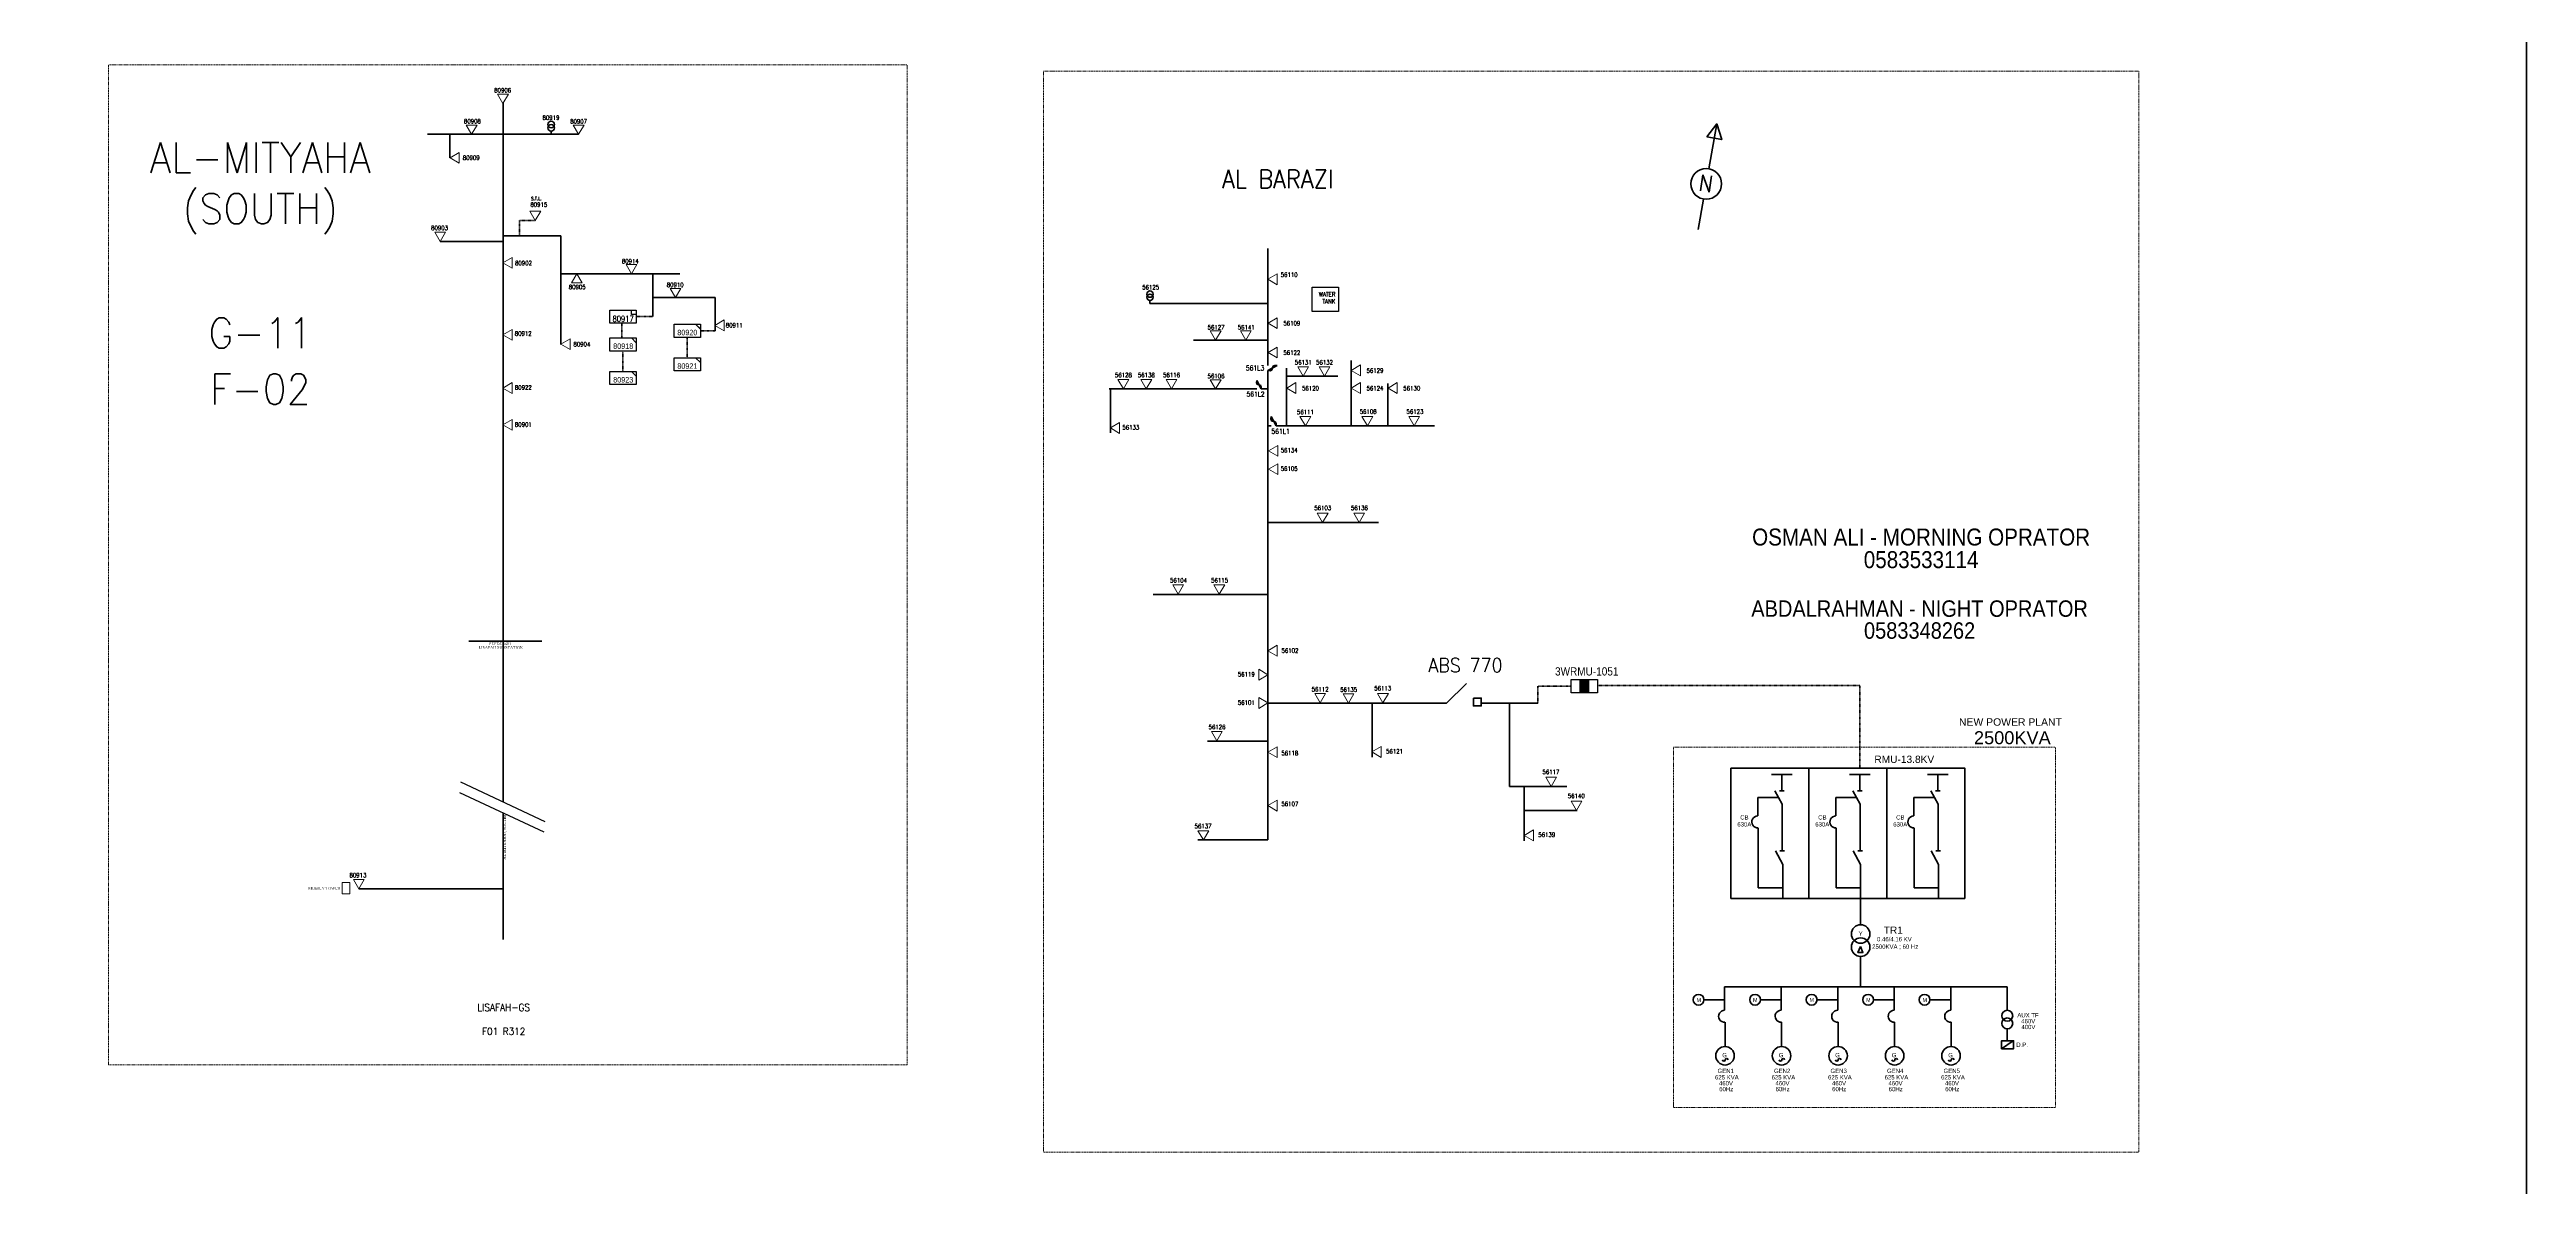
# Model space of a CAD drawing. Header units: metres. Extents: x 65984 to 144644, y -19036 to 23726.
# Drawn here: x 142690 to 144644, y 20543 to 21440 of the extents above; entities that cross this region are included whole.
import ezdxf
from ezdxf.enums import TextEntityAlignment as Align

# ---------------------------------------------------------------- set-up
doc = ezdxf.new("R2010")
doc.units = ezdxf.units.M
doc.header["$MEASUREMENT"] = 0
doc.linetypes.add('DGN Style 3', pattern=[0.013877, 0, -0.013877])
doc.linetypes.add('DGN Style 7', pattern=[2, 0.9, -0.4, 0.3, -0.4])
doc.layers.get('0').update_dxf_attribs({"color": 95, "lineweight": 40})
for name, color, linetype, lineweight in [('ABS', 7, 'Continuous', 40), ('d_switch', 95, 'Continuous', 40), ('d_tf no', 6, 'Continuous', 40), ('d_tf_200', 1, 'Continuous', 40), ('d_ug cable', 95, 'Continuous', 40), ('d_village name', 7, 'Continuous', 40), ('EXI TRANS 3PH', 7, 'Continuous', 0), ('FDR  2  03', 240, 'Continuous', 40), ('FDR  2  05', 154, 'Continuous', 40), ('FDR  2  19', 172, 'Continuous', 40), ('FDR  3  01', 30, 'Continuous', 40), ('FDR  3  06', 59, 'Continuous', 40), ('FDR  4  02', 126, 'Continuous', 40), ('FDR  4  06', 36, 'Continuous', 40), ('FUSE CUT OUT', 2, 'Continuous', 40), ('O H MAIN FEEDER', 4, 'Continuous', 100), ('RMU', 30, 'Continuous', 120), ('SOLID LINK', 2, 'Continuous', 40)]:
    doc.layers.add(name, color=color, linetype=linetype, lineweight=lineweight)
doc.styles.get("Standard").update_dxf_attribs({"font": 'txt.shx'})
doc.styles.add('Style-Arial', font='arial.ttf')
doc.styles.add('Style-msdefault', font='msdefault.shx')
doc.styles.add('Style-STANDARD', font='STANDARD.shx')
doc.styles.add('Style-Times New Roman', font='times.ttf')

# ---------------------------------------------------------------- blocks, each defined once
blk = doc.blocks.new('TF3_3_3')
at = {"color": 0, "linetype": 'ByBlock', "lineweight": -2, "ltscale": 500}
for p, q in [((5650, 4500), (9150, 4500)), ((9150, 4500), (9150, 1000))]:
    blk.add_line(p, q, dxfattribs=at)
at = {"color": 0, "linetype": 'ByBlock', "lineweight": -2, "ltscale": 500, "flags": 128}
blk.add_lwpolyline([(9150, 1000), (5650, 1000), (5650, 4500)], dxfattribs=at)
at = {"color": 0, "linetype": 'ByBlock', "lineweight": -2, "ltscale": 500}
blk.add_3dface([(-10850, 4500), (9150, 4500), (9150, -5500), (-10850, -5500)], dxfattribs=at)
blk = doc.blocks.new('TFU_59')
at = {"layer": 'd_tf_200', "color": 55, "linetype": 'Continuous', "lineweight": 53}
blk.add_line((0, 10), (0, 0), dxfattribs=at)
for centre in [(0, 30), (0, 20)]:
    blk.add_circle(centre, 10, dxfattribs=at)
blk = doc.blocks.new('TFU_1_1')
at = {"layer": 'd_switch', "color": 0, "linetype": 'Continuous', "lineweight": 40, "ltscale": 500}
blk.add_line((0, 5000), (0, 0), dxfattribs=at)
for centre in [(0, 15000), (0, 10000)]:
    blk.add_circle(centre, 5000, dxfattribs=at)
blk = doc.blocks.new('FCO')
at = {"color": 0, "linetype": 'ByBlock', "lineweight": -2}
for p, q in [((-5, 0), (-3.75, 0)), ((-1.25, 0), (-3.75, 2.5)), ((-1.25, 0), (0, 0))]:
    blk.add_line(p, q, dxfattribs=at)
blk = doc.blocks.new('FUSE_3')
at = {"layer": 'FUSE CUT OUT', "color": 2, "linetype": 'Continuous'}
blk.add_open_spline([(-3.75, 2.5), (-4.55, 0.25), (-0.55, 2.15), (-1.25, 0)], degree=3, dxfattribs=at)
at = {"layer": 'FUSE CUT OUT', "color": 2, "linetype": 'Continuous', "zscale": 5.765193185761177}
blk.add_blockref('FCO', (0, 0), dxfattribs=at)
blk = doc.blocks.new('TRA1_3')
at = {"layer": 'EXI TRANS 3PH', "color": 1, "linetype": 'Continuous', "lineweight": 0, "extrusion": (0, 0, -1), "flags": 128}
blk.add_lwpolyline([(-10, -17), (0, 0), (10, -17)], close=True, dxfattribs=at)
blk = doc.blocks.new('TRA1_2')
at = {"layer": 'EXI TRANS 3PH', "color": 1, "linetype": 'Continuous', "lineweight": 0, "xscale": 1.000046566207833, "yscale": 1.000046566207833, "zscale": 1.000046566207833, "rotation": 180}
blk.add_blockref('TRA1_3', (0, 0), dxfattribs=at)
blk = doc.blocks.new('*U1471')
at = {"layer": 'FDR  2  05', "color": 94, "linetype": 'Continuous', "lineweight": 53}
for p, q in [((7.6, 23.4), (30.8, 155)), ((-8.1, -65.4), (-23.9, -155))]:
    blk.add_line(p, q, dxfattribs=at)
at = {"layer": 'FDR  2  05', "color": 94, "linetype": 'Continuous', "lineweight": 53, "flags": 128}
blk.add_lwpolyline([(1.4, 116.9), (30.8, 155), (45.3, 109.1)], close=True, dxfattribs=at)
at = {"layer": 'FDR  2  05', "color": 94, "linetype": 'Continuous', "lineweight": 53}
blk.add_circle((-0.3, -21), 45.1, dxfattribs=at)
at = {"layer": 'FDR  3  01', "color": 121, "linetype": 'Continuous', "lineweight": 40, "style": 'Style-STANDARD'}
blk.add_text('N', height=47.5, rotation=172, dxfattribs=at).set_placement((-0.6, -19.5), align=Align.MIDDLE_CENTER)
blk = doc.blocks.new('TF_1_1')
at = {"layer": 'd_village name', "color": 0, "linetype": 'Continuous', "lineweight": 30, "ltscale": 500}
blk.add_line((3150, 2475), (4950, 675), dxfattribs=at)
blk.add_3dface([(-5050, 2475), (4950, 2475), (4950, -2525), (-5050, -2525)], dxfattribs=at)
blk = doc.blocks.new('*U2365')
at = {"color": 1, "linetype": 'Continuous', "lineweight": 0, "flags": 128}
blk.add_lwpolyline([(18.3, 14.3), (28.6, 14.3), (28.6, 4)], close=True, dxfattribs=at)
at = {"color": 1, "linetype": 'Continuous', "lineweight": 30, "ltscale": 0.57263, "xscale": 0.005720000000000002, "yscale": 0.005720000000000002, "zscale": 0.00674326774615131}
blk.add_blockref('TF_1_1', (0.3, 0.2), dxfattribs=at)
blk = doc.blocks.new('*U3837')
at = {"extrusion": (0, 0, -1)}
blk.add_arc((0, 0), 2, 270, 90, dxfattribs=at)
blk.add_arc((0, 0), 2, 270, 90)

msp = doc.modelspace()

# ---------------------------------------------------------------- linework, layer by layer
for p, q in [((144064.7, 20868), (144048.4, 20868)), ((144054.7, 20855.2), (144058.4, 20855.2)), ((144056.6, 20855.2), (144056.6, 20868)), ((144126.2, 20868), (144110, 20868)), ((144116.2, 20855.2), (144120, 20855.2)), ((144118.1, 20855.2), (144118.1, 20868)), ((144187.8, 20868), (144171.5, 20868)), ((144177.8, 20855.2), (144181.5, 20855.2)), ((144179.6, 20855.2), (144179.6, 20868)), ((144054, 20849.8), (144037.7, 20849.8)), ((144037.7, 20849.8), (144037.7, 20835.3)), ((144115.6, 20849.8), (144099.3, 20849.8)), ((144099.3, 20849.8), (144099.3, 20835.3)), ((144177.1, 20849.8), (144160.8, 20849.8)), ((144160.8, 20849.8), (144160.8, 20835.3)), ((144038, 20825.8), (144038, 20778.5)), ((144056.9, 20807.9), (144056.9, 20813.1)), ((144099.5, 20825.8), (144099.5, 20778.5)), ((144118.4, 20807.9), (144118.4, 20813.1)), ((144161, 20825.8), (144161, 20778.5)), ((144180, 20807.9), (144180, 20813.1)), ((144055.1, 20807.9), (144058.8, 20807.9)), ((144116.6, 20807.9), (144120.3, 20807.9)), ((144178.1, 20807.9), (144181.8, 20807.9)), ((144057.3, 20778.5), (144038, 20778.5)), ((144118.8, 20778.5), (144099.5, 20778.5)), ((144180.3, 20778.5), (144161, 20778.5)), ((144118.8, 20724.4), (144118.8, 20700.6)), ((144011.5, 20700.6), (144011.5, 20682)), ((144234.5, 20700.6), (144011.5, 20700.6)), ((144056.1, 20700.6), (144056.1, 20682)), ((144100.7, 20700.6), (144100.7, 20682)), ((144145.3, 20700.6), (144145.3, 20682)), ((144189.9, 20700.6), (144189.9, 20682)), ((144234.5, 20700.6), (144234.5, 20682)), ((144011.3, 20690.3), (143995.2, 20690.3)), ((144055.9, 20690.3), (144039.8, 20690.3)), ((144100.5, 20690.3), (144084.3, 20690.3)), ((144145.1, 20690.3), (144128.9, 20690.3)), ((144189.7, 20690.3), (144173.5, 20690.3)), ((144011.8, 20672.5), (144011.8, 20653.4)), ((144056.4, 20672.5), (144056.4, 20653.4)), ((144101, 20672.5), (144101, 20653.4)), ((144145.6, 20672.5), (144145.6, 20653.4)), ((144190.1, 20672.5), (144190.1, 20653.4)), ((144239.2, 20657.9), (144230, 20651.7)), ((144234.5, 20667.2), (144234.5, 20657.9))]:
    msp.add_line(p, q)
at = {"flags": 128}
for points in [[(144056.9, 20813.1), (144056.9, 20844.5), (144051.1, 20855.2)], [(144118.4, 20813.1), (144118.4, 20844.5), (144112.7, 20855.2)], [(144180, 20813.1), (144180, 20844.5), (144174.2, 20855.2)], [(144057.3, 20770.2), (144057.3, 20797.1), (144051.5, 20807.9)], [(144118.8, 20749.5), (144118.8, 20797.1), (144113, 20807.9)], [(144180.3, 20770.2), (144180.3, 20797.1), (144174.5, 20807.9)], [(144236, 20657.9), (144239.4, 20657.9), (144239.4, 20651.7), (144230, 20651.7), (144230, 20657.9), (144236, 20657.9)]]:
    msp.add_lwpolyline(points, dxfattribs=at)
at = {"color": 7, "lineweight": 40, "flags": 128}
for points in [[(144118.6, 20727.5), (144116.7, 20727.5), (144118.7, 20732.4)], [(144118.6, 20727.5), (144120.6, 20727.5), (144118.7, 20732.4)]]:
    msp.add_lwpolyline(points, dxfattribs=at)
for centre, radius, start, end in [((144037.7, 20830.6), 4.76, 90, 272.976), ((144099.3, 20830.6), 4.76, 90, 272.976), ((144160.8, 20830.6), 4.76, 90, 272.976), ((144011.5, 20677.3), 4.76, 90, 272.976), ((144056.1, 20677.3), 4.76, 90, 272.976), ((144100.7, 20677.3), 4.76, 90, 272.976), ((144145.3, 20677.3), 4.76, 90, 272.976), ((144189.9, 20677.3), 4.76, 90, 272.976), ((144010.9, 20642.9), 1.1, 180, 0), ((144055.5, 20642.9), 1.1, 180, 0), ((144100, 20642.9), 1.1, 180, 0), ((144144.6, 20642.9), 1.1, 180, 0), ((144189.2, 20642.9), 1.1, 180, 0)]:
    msp.add_arc(centre, radius, start, end)
at = {"extrusion": (0, 0, -1)}
for centre in [(-144013.1, 20642.9), (-144057.7, 20642.9), (-144102.2, 20642.9), (-144146.8, 20642.9), (-144191.4, 20642.9)]:
    msp.add_arc(centre, 1.1, 0, 180, dxfattribs=at)
at = {"layer": 'd_ug cable', "color": 1, "linetype": 'Continuous', "lineweight": 0, "flags": 128}
msp.add_lwpolyline([(143897.5, 20942.9), (143904.2, 20942.9), (143904.2, 20932.6), (143897.5, 20932.6)], close=True, dxfattribs=at)
at = {"layer": 'd_ug cable', "color": 1, "linetype": 'Continuous', "lineweight": 0, "extrusion": (0, 0, -1)}
msp.add_solid([(-143897.5, 20942.9), (-143904.2, 20942.9), (-143897.5, 20932.6), (-143904.2, 20932.6)], dxfattribs=at)
at = {"layer": 'd_village name', "color": 1, "linetype": 'Continuous', "lineweight": 30, "ltscale": 1.097065, "flags": 128}
for points in [[(143890.5, 20942.9), (143911.2, 20942.9), (143911.2, 20932.6), (143890.5, 20932.6)], [(143897.5, 20942.9), (143904.2, 20942.9), (143904.2, 20932.6), (143897.5, 20932.6)]]:
    msp.add_lwpolyline(points, close=True, dxfattribs=at)
at = {"layer": 'FDR  2  03', "color": 121, "linetype": 'Continuous', "lineweight": 80}
for p, q in [((143047.7, 21348.6), (143047.7, 20846.3)), ((143020.8, 20973.3), (143078.3, 20973.3)), ((143819.4, 20924.4), (143864.1, 20924.4)), ((143047.7, 20837.7), (143047.7, 20737.8))]:
    msp.add_line(p, q, dxfattribs=at)
at = {"layer": 'FDR  2  03', "color": 7, "linetype": 'Continuous', "lineweight": 80}
msp.add_line((143792.1, 20924.4), (143807.9, 20939.9), dxfattribs=at)
at = {"layer": 'FDR  2  03', "color": 7, "linetype": 'Continuous', "lineweight": 80, "flags": 128}
msp.add_lwpolyline([(143813.3, 20928.3), (143819.4, 20928.3), (143819.4, 20922.1), (143813.3, 20922.1)], close=True, dxfattribs=at)
at = {"layer": 'FDR  2  05', "color": 94, "linetype": 'Continuous', "lineweight": 100}
for p, q in [((143047.7, 21348.6), (143047.7, 21397.7)), ((143047.7, 21373.2), (142988.2, 21373.2)), ((143005.8, 21373.2), (143005.8, 21354.6)), ((143047.7, 21373.2), (143107.3, 21373.2)), ((143047.7, 21288.7), (142998, 21288.7)), ((143093.3, 21293), (143047.7, 21293)), ((143093.3, 21293), (143093.3, 21207.3)), ((143187.2, 21263.1), (143093.8, 21263.1)), ((143165.9, 21263.1), (143165.9, 21229.4)), ((143215, 21244.3), (143165.9, 21244.3)), ((143215, 21244.3), (143215, 21218.1)), ((143047.7, 20777.9), (142933.9, 20777.9))]:
    msp.add_line(p, q, dxfattribs=at)
at = {"layer": 'FDR  2  05', "color": 94, "linetype": 'Continuous', "lineweight": 53}
for p, q in [((143558.1, 21239.6), (143651.2, 21239.6)), ((143592.4, 21210.8), (143651.2, 21210.8)), ((143665.9, 21143.2), (143665.9, 21188.6)), ((143716.8, 21143.2), (143716.8, 21194.8)), ((143526, 21172.3), (143640.7, 21172.3)), ((143526.9, 21172.3), (143526.9, 21137.7)), ((143646.2, 21172.3), (143651.2, 21172.3)), ((143665.9, 21182.4), (143706.4, 21182.4)), ((143745.8, 21143.2), (143745.8, 21176.5)), ((143651, 21143.2), (143653.6, 21143.2)), ((143658.4, 21143.2), (143782.6, 21143.2)), ((143651.2, 21067), (143738.3, 21067)), ((143651.2, 21010.1), (143560.6, 21010.1)), ((143733.3, 20924.4), (143733.3, 20881.6)), ((143651.2, 20894.4), (143603.6, 20894.4)), ((143853.4, 20858.7), (143853.4, 20815.8))]:
    msp.add_line(p, q, dxfattribs=at)
at = {"layer": 'FDR  2  05', "color": 94, "linetype": 'Continuous', "lineweight": 53, "flags": 128}
for points in [[(143841.8, 20924.4), (143841.8, 20858.7), (143887.1, 20858.7)], [(143853.4, 20839.6), (143895.2, 20839.6)]]:
    msp.add_lwpolyline(points, dxfattribs=at)
at = {"layer": 'FDR  2  05', "color": 114, "linetype": 'Continuous', "lineweight": 40, "flags": 128}
for points in [[(144016.4, 20873.1), (144077.9, 20873.1), (144077.9, 20770.2), (144016.4, 20770.2)], [(144077.9, 20873.1), (144139.4, 20873.1), (144139.4, 20770.2), (144077.9, 20770.2)], [(144139.4, 20873.1), (144200.9, 20873.1), (144200.9, 20770.2), (144139.4, 20770.2)]]:
    msp.add_lwpolyline(points, close=True, dxfattribs=at)
at = {"layer": 'FDR  2  19', "color": 1, "linetype": 'DGN Style 3', "lineweight": 53}
for p, q in [((143141.5, 21224.2), (143141.5, 21212.5)), ((143165.9, 21229.4), (143152.6, 21229.4)), ((143193, 21196.9), (143193, 21213)), ((143215, 21218.1), (143203.3, 21218.1)), ((143142.3, 21186.1), (143142.3, 21202.2)), ((143864.1, 20937.7), (143890.5, 20937.7)), ((143864.1, 20924.4), (143864.1, 20937.7)), ((143911.2, 20938.3), (144118.1, 20938.3)), ((144118.1, 20938.3), (144118.1, 20873.1))]:
    msp.add_line(p, q, dxfattribs=at)
at = {"layer": 'FDR  2  19', "color": 1, "linetype": 'DGN Style 3', "lineweight": 53, "flags": 128}
msp.add_lwpolyline([(143060.7, 21293), (143060.7, 21305.3), (143073.1, 21305.3)], dxfattribs=at)
at = {"layer": 'FDR  2  19', "color": 191, "linetype": 'Continuous', "lineweight": 30, "flags": 128}
msp.add_lwpolyline([(143686, 21252.7), (143706.9, 21252.7), (143706.9, 21233.4), (143686, 21233.4)], close=True, dxfattribs=at)
at = {"layer": 'FDR  3  06', "color": 131, "linetype": 'DGN Style 7', "lineweight": 0, "flags": 128}
for points in [[(143366.6, 20638.9), (142736.5, 20638.9), (142736.5, 21427.9), (143366.6, 21427.9)], [(143474, 21423.1), (144338.2, 21423.1), (144338.2, 20570.1), (143474, 20570.1)], [(143971.1, 20889.6), (144272.4, 20889.6), (144272.4, 20605.2), (143971.1, 20605.2)]]:
    msp.add_lwpolyline(points, close=True, dxfattribs=at)
at = {"layer": 'FDR  4  06', "color": 7, "linetype": 'Continuous', "lineweight": 13, "flags": 128}
msp.add_lwpolyline([(142926.8, 20782.7), (142920.8, 20782.7), (142920.8, 20773.9), (142926.8, 20773.9)], close=True, dxfattribs=at)
at = {"layer": 'O H MAIN FEEDER', "lineweight": 120, "ltscale": 0.426762}
for p, q in [((143047.7, 21348.6), (143047.7, 20846.3)), ((143020.8, 20973.3), (143078.3, 20973.3)), ((143047.7, 20837.7), (143047.7, 20737.8))]:
    msp.add_line(p, q, dxfattribs=at)
at = {"layer": 'O H MAIN FEEDER', "lineweight": 200, "ltscale": 0.426762}
for p, q in [((143651.2, 21283.1), (143651.2, 21191.4)), ((143651.2, 21185.6), (143651.2, 20816.4)), ((143651.2, 20924.4), (143792.1, 20924.4)), ((143819.4, 20924.4), (143864.1, 20924.4)), ((143651.2, 20816.4), (143595.8, 20816.4))]:
    msp.add_line(p, q, dxfattribs=at)
at = {"layer": 'O H MAIN FEEDER', "color": 140, "lineweight": 211, "ltscale": 0.498271, "flags": 128}
msp.add_lwpolyline([(106943.9, 22834.8), (144644.1, 22834.8), (144644.1, 19389.5), (106943.9, 19389.5)], close=True, dxfattribs=at)
at = {"layer": 'SOLID LINK', "lineweight": 30, "ltscale": 0.042676}
for p, q in [((143080.2, 20822.6), (143013.6, 20853.7)), ((143081, 20830.8), (143014.4, 20861.9))]:
    msp.add_line(p, q, dxfattribs=at)

# ---------------------------------------------------------------- block references
at = {"color": 1, "linetype": 'Continuous', "lineweight": 40, "ltscale": 0.426762, "xscale": 0.0005121147199878851, "yscale": 0.0005121147199878851, "zscale": 0.0005121147199878851, "rotation": 359.9999999999999}
msp.add_blockref('TFU_1_1', (143085.7, 21373.2), dxfattribs=at)
at = {"color": 1, "linetype": 'Continuous', "lineweight": 30, "ltscale": 0.57263, "xscale": 0.001032626838984793, "yscale": 0.001032626838984793, "zscale": 0.001220227624376638, "rotation": 359.9999999999999}
msp.add_blockref('TF3_3_3', (143143.2, 21229.9), dxfattribs=at)
at = {"color": 1, "linetype": 'Continuous', "lineweight": 0, "xscale": 0.3620025567973069, "yscale": 0.3620025567973069, "zscale": 0.3620025567973069}
for p in [(143193, 21218.1), (143142.3, 21207.3), (143142.3, 21180.9), (143193, 21191.7)]:
    msp.add_blockref('*U2365', p, dxfattribs=at)
for p, xscale, yscale, zscale in [((144118.8, 20742.2), 3.647486998647287, 3.647486998647287, 3.647486998647287), ((144118.8, 20731.8), 3.647486998647287, 3.647486998647287, 3.647486998647287), ((143990.9, 20690.3), 2.130730883074507, 2.130730883074507, 2.130730883074507), ((144035.5, 20690.3), 2.130730883074507, 2.130730883074507, 2.130730883074507), ((144080.1, 20690.3), 2.130730883074507, 2.130730883074507, 2.130730883074507), ((144124.7, 20690.3), 2.130730883074507, 2.130730883074507, 2.130730883074507), ((144169.2, 20690.3), 2.130730883074507, 2.130730883074507, 2.130730883074507), ((144234.5, 20677.7), 2.153804597831237, 2.153804597831237, 2.153804597831237), ((144234.5, 20671.6), 2.153804597831237, 2.153804597831237, 2.153804597831237), ((144011.8, 20646.1), 3.647486998647287, 3.647486998647287, 3.647486998647287), ((144056.4, 20646.1), 3.647486998647287, 3.647486998647287, 3.647486998647287), ((144101, 20646.1), 3.647486998647287, 3.647486998647287, 3.647486998647287), ((144145.6, 20646.1), 3.647486998647287, 3.647486998647287, 3.647486998647287), ((144190.1, 20646.1), 3.647486998647287, 3.647486998647287, 3.647486998647287)]:
    msp.add_blockref('*U3837', p, dxfattribs=dict(xscale=xscale, yscale=yscale, zscale=zscale))
at = {"layer": 'd_tf_200', "color": 55, "linetype": 'Continuous', "lineweight": 53, "extrusion": (0, 0, -1), "xscale": 0.2500000000000001, "yscale": 0.2500000000000001, "zscale": 0.2500000000000001, "rotation": 359.9999999999999}
msp.add_blockref('TFU_59', (-143558.1, 21239.6), dxfattribs=at)
at = {"layer": 'EXI TRANS 3PH', "color": 1, "linetype": 'Continuous', "lineweight": 0, "extrusion": (0, 0, -1)}
for p, xscale, yscale, zscale, rotation in [((-143047.6, 21397.6), 0.4267622666565717, 0.4267622666565717, 0.4267622666565717, 0.0003743485145785869), ((-143022.9, 21373.2), 0.4267622666565717, 0.4267622666565717, 0.4267622666565717, 0.0003743485145785869), ((-143107.3, 21373.2), 0.4267622666565717, 0.4267622666565717, 0.4267622666565717, 0.0003743485145785869), ((-143005.9, 21354.6), 0.4267622666565715, 0.4267622666565715, 0.4267622666565715, 90.00037434851455), ((-143073.1, 21305.3), 0.4267622666565715, 0.4267622666565715, 0.4267622666565715, 0.0003743485145785871), ((-142998, 21288.7), 0.4267622666565717, 0.4267622666565717, 0.4267622666565717, 0.0003743485145785869), ((-143047.5, 21271.7), 0.4267622666565715, 0.4267622666565715, 0.4267622666565715, 90.00037434851458), ((-143105.9, 21263.2), 0.4267622666565717, 0.4267622666565717, 0.4267622666565717, 180.0003743485146), ((-143149, 21263.1), 0.4267622666565717, 0.4267622666565717, 0.4267622666565717, 0.0003743485145785869), ((-143183.8, 21244.3), 0.4267622666565717, 0.4267622666565717, 0.4267622666565717, 0.0003743485145785869), ((-143214.9, 21222.4), 0.4267622666565715, 0.4267622666565715, 0.4267622666565715, 90.00037434851458), ((-143047.5, 21215), 0.4267622666565715, 0.4267622666565715, 0.4267622666565715, 90.00037434851458), ((-143047.5, 21173), 0.4267622666565715, 0.4267622666565715, 0.4267622666565715, 90.00037434851458), ((-143047.5, 21143.9), 0.4267622666565715, 0.4267622666565715, 0.4267622666565715, 90.00037434851458), ((-143651.2, 20946.8), 0.4265840507340156, 0.4275159288194869, 0.4265840507340156, 269.9998128257427), ((-143651.2, 20924.5), 0.4265840507340156, 0.4275159288194869, 0.4265840507340156, 269.9998128257427), ((-143600.2, 20816.4), 0.4265840507340161, 0.4275159288194867, 0.4265840507340161, 0.000187174240981345), ((-142933.9, 20777.9), 0.4267622666565717, 0.4267622666565717, 0.4267622666565717, 0.0003743485145785869)]:
    msp.add_blockref('TRA1_2', p, dxfattribs=dict(at, xscale=xscale, yscale=yscale, zscale=zscale, rotation=rotation))
at = {"layer": 'EXI TRANS 3PH', "color": 1, "linetype": 'Continuous', "lineweight": 0}
for p, xscale, yscale, zscale, rotation in [((143651.2, 21258.8), 0.4265840507340156, 0.4275159288194869, 0.4265840507340156, 269.9998128257427), ((143651.3, 21224.2), 0.4265840507340156, 0.4275159288194869, 0.4265840507340156, 269.9998128257427), ((143093.3, 21207.6), 0.4267622666565715, 0.4267622666565715, 0.4267622666565715, 270.0003743485146), ((143609.9, 21210.8), 0.4265840507340159, 0.4275159288194867, 0.4265840507340159, 359.9998128257427), ((143633.7, 21210.8), 0.4265840507340159, 0.4275159288194867, 0.4265840507340159, 359.9998128257427), ((143651.3, 21201), 0.4265840507340156, 0.4275159288194869, 0.4265840507340156, 269.9998128257427), ((143679, 21182.4), 0.4265840507340159, 0.4275159288194867, 0.4265840507340159, 359.9998128257427), ((143695.8, 21182.4), 0.4265840507340159, 0.4275159288194867, 0.4265840507340159, 359.9998128257427), ((143716.9, 21186.9), 0.4265840507340156, 0.427515928819487, 0.4265840507340156, 269.9998128257427), ((143537.1, 21172.4), 0.4265840507340159, 0.4275159288194867, 0.4265840507340159, 359.9998128257427), ((143555.2, 21172.4), 0.4265840507340159, 0.4275159288194867, 0.4265840507340159, 359.9998128257427), ((143575.1, 21172.4), 0.4265840507340159, 0.4275159288194867, 0.4265840507340159, 359.9998128257427), ((143609.9, 21172.3), 0.4265840507340159, 0.4275159288194867, 0.4265840507340159, 359.9998128257427), ((143666, 21173), 0.4265840507340156, 0.4275159288194869, 0.4265840507340156, 269.9998128257427), ((143716.9, 21173), 0.4265840507340156, 0.427515928819487, 0.4265840507340156, 269.9998128257427), ((143745.9, 21173), 0.4265840507340156, 0.427515928819487, 0.4265840507340156, 269.9998128257427), ((143526.9, 21141.5), 0.4265840507340156, 0.4275159288194869, 0.4265840507340156, 269.9998128257427), ((143680.7, 21143.2), 0.4265840507340159, 0.4275159288194867, 0.4265840507340159, 359.9998128257427), ((143729.6, 21143.2), 0.4265840507340159, 0.4275159288194867, 0.4265840507340159, 359.9998128257427), ((143766.5, 21143.2), 0.4265840507340159, 0.4275159288194867, 0.4265840507340159, 359.9998128257427), ((143651.7, 21123.5), 0.4265840507340156, 0.4275159288194869, 0.4265840507340156, 269.9998128257427), ((143651.7, 21108.9), 0.4265840507340156, 0.4275159288194869, 0.4265840507340156, 269.9998128257427), ((143694.3, 21067), 0.4265840507340159, 0.4275159288194867, 0.4265840507340159, 359.9998128257427), ((143723.2, 21067), 0.4265840507340159, 0.4275159288194867, 0.4265840507340159, 359.9998128257427), ((143580.4, 21010.3), 0.4265840507340159, 0.4275159288194867, 0.4265840507340159, 359.9998128257427), ((143612.8, 21010.3), 0.4265840507340159, 0.4275159288194867, 0.4265840507340159, 359.9998128257427), ((143651.2, 20965.7), 0.4265840507340156, 0.4275159288194869, 0.4265840507340156, 269.9998128257427), ((143692.3, 20924.6), 0.4265840507340159, 0.4275159288194867, 0.4265840507340159, 359.9998128257427), ((143714.7, 20924.4), 0.4265840507340159, 0.4275159288194867, 0.4265840507340159, 359.9998128257427), ((143741.9, 20924.6), 0.4265840507340159, 0.4275159288194867, 0.4265840507340159, 359.9998128257427), ((143610.8, 20894.6), 0.4265840507340159, 0.4275159288194867, 0.4265840507340159, 359.9998128257427), ((143651.1, 20885.6), 0.4265840507340156, 0.4275159288194869, 0.4265840507340156, 269.9998128257427), ((143733.2, 20885.8), 0.4265840507340156, 0.4275159288194869, 0.4265840507340156, 269.9998128257427), ((143874.6, 20858.7), 0.4265840507340159, 0.4275159288194867, 0.4265840507340159, 359.9998128257427), ((143651.2, 20843.5), 0.4265840507340156, 0.4275159288194869, 0.4265840507340156, 269.9998128257427), ((143894.6, 20839.6), 0.4265840507340159, 0.4275159288194867, 0.4265840507340159, 359.9998128257427), ((143853.3, 20820), 0.4265840507340156, 0.4275159288194869, 0.4265840507340156, 269.9998128257427)]:
    msp.add_blockref('TRA1_2', p, dxfattribs=dict(at, xscale=xscale, yscale=yscale, zscale=zscale, rotation=rotation))
at = {"layer": 'FDR  2  05', "color": 94, "linetype": 'Continuous', "lineweight": 53, "xscale": 0.26896666665304, "yscale": 0.26896666665304, "zscale": 0.26896666665304}
msp.add_blockref('*U1471', (143997, 21339.7), dxfattribs=at)
at = {"layer": 'FUSE CUT OUT', "color": 2, "linetype": 'Continuous'}
for p, xscale, yscale, zscale, rotation in [((143651.2, 21184.8), 1.575096433136258, 2.913767119797597, 1.575096433136258, 270.0000000000202), ((143647.6, 21172.3), 1.417586789822632, 2.622390407817837, 1.417586789822632, 2.018647588812565e-11)]:
    msp.add_blockref('FUSE_3', p, dxfattribs=dict(at, xscale=xscale, yscale=yscale, zscale=zscale, rotation=rotation))
at = {"layer": 'FUSE CUT OUT', "color": 2, "linetype": 'Continuous', "xscale": 1.575096433136258, "yscale": 2.913767119797598, "zscale": 1.575096433136258}
msp.add_blockref('FUSE_3', (143659.5, 21143.2), dxfattribs=at)

# ---------------------------------------------------------------- texts
at = {"color": 7, "linetype": 'DGN Style 3', "attachment_point": 1, "line_spacing_factor": 1.8, "style": 'Style-Arial'}
for s, insert, char_height in [('NEW POWER PLANT', (144196.4, 20912.4), 5.876), ('2500KVA', (144208.2, 20902.2), 10.26), ('RMU-13.8KV', (144129.6, 20882.9), 5.74), ('CB', (144023.8, 20835.9), 3.39), ('CB', (144085.3, 20835.9), 3.39), ('CB', (144146.8, 20835.9), 3.39), ('630A', (144021.5, 20830.4), 3.39), ('630A', (144083, 20830.4), 3.39), ('630A', (144144.5, 20830.4), 3.39), ('Y', (144117.2, 20744.2), 3.39), ('0.46/4.16 KV', (144131.7, 20739.8), 3.39), ('TR1', (144137, 20748.1), 5.74), ('2500KVA ; 60 Hz', (144127.9, 20733.9), 3.39), ('M', (143989.3, 20691.7), 3.05), ('M', (144033.9, 20691.7), 3.05), ('M', (144078.5, 20691.7), 3.05), ('M', (144123.1, 20691.7), 3.05), ('M', (144167.6, 20691.7), 3.05), ('AUX TF', (144242.4, 20679.8), 3.39), ('D.P.', (144241.6, 20656.5), 3.39), ('460V', (144245.5, 20675.1), 3.39), ('400V', (144245.6, 20670.5), 3.39), ('G', (144009.6, 20648.3), 3.39), ('G', (144054.2, 20648.3), 3.39), ('G', (144098.7, 20648.3), 3.39), ('G', (144143.3, 20648.3), 3.39), ('G', (144187.9, 20648.3), 3.39), ('625 KVA', (144003.9, 20630.8), 3.39), ('GEN1', (144005.9, 20635.9), 3.39), ('460V', (144007, 20626.1), 3.39), ('60Hz', (144007.2, 20621.5), 3.39), ('625 KVA', (144048.5, 20630.8), 3.39), ('GEN2', (144050.4, 20635.9), 3.39), ('460V', (144051.6, 20626.1), 3.39), ('60Hz', (144051.7, 20621.5), 3.39), ('625 KVA', (144093.1, 20630.8), 3.39), ('GEN3', (144095, 20635.9), 3.39), ('460V', (144096.2, 20626.1), 3.39), ('60Hz', (144096.3, 20621.5), 3.39), ('625 KVA', (144137.7, 20630.8), 3.39), ('GEN4', (144139.6, 20635.9), 3.39), ('460V', (144140.8, 20626.1), 3.39), ('60Hz', (144140.9, 20621.5), 3.39), ('625 KVA', (144182.3, 20630.8), 3.39), ('GEN5', (144184.2, 20635.9), 3.39), ('460V', (144185.3, 20626.1), 3.39), ('60Hz', (144185.5, 20621.5), 3.39)]:
    msp.add_mtext(s, dxfattribs=dict(at, insert=insert, char_height=char_height))
at = {"layer": 'ABS', "color": 7, "linetype": 'Continuous', "lineweight": 80, "style": 'Style-Times New Roman'}
for s, height, p in [('LISAFAH SUBSTATION', 2.134, (143063.3, 20969.4)), ('FEEDER#01', 2.13, (143054, 20972.3)), ('MOBILY TOWER', 2.134, (142919.3, 20779.3))]:
    msp.add_text(s, height=height, rotation=359.9996, dxfattribs=at).set_placement(p, align=Align.TOP_RIGHT)
at = {"layer": 'ABS', "color": 7, "linetype": 'Continuous', "lineweight": 80, "insert": (143050.6, 20800.9), "char_height": 2.134, "attachment_point": 7, "rotation": 89.9996}
msp.add_mtext('\\fTimes New Roman|b0|i0|c178178|p23;AL MITYAHA ( SOUTH)^J', dxfattribs=at)
at = {"layer": 'd_tf no', "color": 22, "linetype": 'Continuous', "lineweight": 40, "style": 'Style-STANDARD', "width": 0.909091}
msp.add_text('80917', height=4.69, dxfattribs=at).set_placement((143142.4, 21227.6), align=Align.MIDDLE_CENTER)
at = {"layer": 'd_tf no', "color": 5, "linetype": 'Continuous', "lineweight": 40, "style": 'Style-msdefault', "width": 0.909091}
for s, p in [('80918', (143142.5, 21206)), ('80920', (143193.1, 21216.8)), ('80921', (143193.1, 21190.3)), ('80923', (143142.5, 21179.5))]:
    msp.add_text(s, height=4.31, dxfattribs=at).set_placement(p, align=Align.MIDDLE_CENTER)
at = {"layer": 'd_tf no', "color": 1, "linetype": 'Continuous', "lineweight": 40, "ltscale": 1.337683, "style": 'Style-msdefault', "width": 0.909091}
msp.add_text('3WRMU-1051', height=6.5, dxfattribs=at).set_placement((143902.7, 20949.4), align=Align.MIDDLE_CENTER)
at = {"layer": 'd_tf no', "color": 2, "linetype": 'Continuous', "lineweight": 40, "ltscale": 3.27248, "insert": (144166.5, 21046.4), "char_height": 13.382, "attachment_point": 5, "line_spacing_factor": 0.8, "style": 'Style-STANDARD'}
msp.add_mtext('\\Fmsdefault;\\H1x;\\W0.909091;OSMAN ALI - MORNING OPRATOR\\P0583533114', dxfattribs=at)
at = {"layer": 'd_tf no', "color": 2, "linetype": 'Continuous', "lineweight": 40, "ltscale": 3.326791, "insert": (144165.3, 20990.2), "char_height": 12.977, "attachment_point": 5, "line_spacing_factor": 0.8, "style": 'Style-STANDARD'}
msp.add_mtext('\\Fmsdefault;\\H1x;\\W0.909091;ABDALRAHMAN - NIGHT OPRATOR \\P0583348262', dxfattribs=at)
at = {"layer": 'FDR  3  01', "color": 121, "linetype": 'Continuous', "lineweight": 40, "style": 'Style-STANDARD'}
for s, height, p in [('561L3', 3.83, (143641, 21188.8)), ('561L2', 3.76, (143641.4, 21168.2)), ('561L1', 3.83, (143661.1, 21138.8))]:
    msp.add_text(s, height=height, dxfattribs=at).set_placement(p, align=Align.MIDDLE_CENTER)
at = {"layer": 'FDR  3  01', "color": 7, "linetype": 'Continuous', "lineweight": 40, "style": 'Style-STANDARD'}
msp.add_text('ABS 770', height=11.1, dxfattribs=at).set_placement((143807, 20954.3), align=Align.MIDDLE_CENTER)
at = {"layer": 'FDR  4  02', "color": 131, "linetype": 'Continuous', "lineweight": 53, "attachment_point": 5, "rotation": 359.9998, "style": 'Style-STANDARD'}
for s, insert, char_height in [('AL-MITYAHA\\P(SOUTH)\\P', (142856.2, 21330.6), 24.15), ('AL BARAZI\\P\\P', (143659, 21326), 14.34), ('G-11', (142856.2, 21216.4), 24.15), ('\\pt966.032;F-02', (142856.2, 21172.1), 24.151), ('LISAFAH-GS\\P\\PF01 R312', (143048.2, 20674.8), 5.65)]:
    msp.add_mtext(s, dxfattribs=dict(at, insert=insert, char_height=char_height))
at = {"layer": 'RMU', "color": 6, "linetype": 'Continuous', "lineweight": 53, "attachment_point": 5, "rotation": 359.9996, "style": 'Style-STANDARD'}
for s, insert, char_height in [('80906^J', (143047.4, 21407.9), 3.41), ('80908^J', (143023.5, 21383.5), 3.41), ('80919', (143085.5, 21386.3), 3.41), ('80907^J', (143107.3, 21383.4), 3.41), ('80909^J', (143022.6, 21354.7), 3.41), ('S.T.L.', (143074, 21322.5), 2.63), ('80915', (143075.9, 21317.7), 3.41), ('80903^J', (142997.6, 21299.3), 3.41), ('80902^J', (143063.8, 21271.6), 3.41), ('80914', (143148.1, 21273), 3.41), ('80905^J', (143106.2, 21252.7), 3.41), ('80910^J', (143183.5, 21254.4), 3.41), ('80911^J', (143230.1, 21222.5), 3.41), ('80912^J', (143063.6, 21216), 3.41), ('80904^J', (143109.9, 21207.5), 3.41), ('80922', (143063.7, 21173.4), 3.41), ('80901^J', (143063.7, 21144.2), 3.41), ('80913^J', (142933.2, 20788.6), 3.41)]:
    msp.add_mtext(s, dxfattribs=dict(at, insert=insert, char_height=char_height))
at = {"layer": 'RMU', "color": 6, "linetype": 'Continuous', "lineweight": 40, "char_height": 3.42, "style": 'Style-STANDARD'}
for s, insert, attachment_point, rotation in [('56110^J\\P\\P\\P', (143674.6, 21264.1), 3, 359.9998), ('56125', (143565.3, 21254.2), 3, 359.9998), ('WATER\\PTANK\\P', (143704.4, 21248.7), 3, 359.9998), ('56109^J\\P\\P\\P', (143676.7, 21225.8), 3, 359.9998), ('56127', (143616.9, 21222.6), 3, 359.9998), ('56141', (143640.7, 21222.6), 3, 359.9998), ('56128', (143543.8, 21184.9), 3, 359.9998), ('56138', (143561.9, 21184.9), 3, 359.9998), ('56116', (143581.8, 21184.9), 3, 359.9998), ('56106^J\\P\\P\\P', (143616.9, 21184.1), 3, 359.9998), ('56122', (143676.7, 21202.6), 3, 359.9998), ('56131', (143685.7, 21194.9), 3, 359.9998), ('56132', (143702.5, 21194.9), 3, 359.9998), ('56129', (143742.3, 21188.5), 3, 359.9998), ('56120', (143691.4, 21174.5), 3, 359.9998), ('56124', (143742.3, 21174.5), 3, 359.9998), ('56130', (143771.3, 21174.5), 3, 359.9998), ('56111^J\\P\\P\\P', (143687.4, 21155.7), 3, 359.9998), ('56108^J\\P\\P\\P', (143736.9, 21156.1), 3, 359.9998), ('56123', (143773.8, 21156.1), 3, 359.9998), ('56133\\P', (143549.7, 21143.6), 3, 359.9998), ('56134\\P', (143674.6, 21125.6), 3, 359.9998), ('56105^J\\P\\P\\P', (143674.6, 21111.1), 3, 359.9998), ('56103^J\\P\\P\\P', (143701.1, 21080.1), 3, 359.9998), ('56136', (143730, 21080.1), 3, 359.9998), ('56104^J\\P\\P\\P', (143587.3, 21022.9), 3, 359.9998), ('56115', (143619.7, 21022.9), 3, 359.9998), ('56102^J\\P\\P\\P', (143675.2, 20967.5), 3, 359.9998), ('56119', (143627.4, 20948.8), 1, 0.0002), ('56112^J\\P\\P\\P', (143699, 20937), 3, 359.9998), ('56135', (143721.5, 20936.7), 3, 359.9998), ('56113^J\\P\\P\\P', (143748.4, 20937.8), 3, 359.9998), ('56101\\P', (143627.4, 20926.5), 1, 0.0002), ('56126', (143617.7, 20907.2), 3, 359.9998), ('56118^J\\P^J\\P^J\\P^J', (143675.1, 20886.6), 3, 359.9998), ('56121', (143757.7, 20888), 3, 359.9998), ('56117^J\\P^J\\P^J\\P^J', (143881.1, 20871.8), 3, 359.9998), ('56140', (143901.1, 20852.8), 3, 359.9998), ('56107^J\\P\\P\\P', (143675.1, 20846.6), 3, 359.9998), ('56137', (143593.3, 20829), 1, 359.9998), ('56139', (143877.8, 20822.2), 3, 359.9998)]:
    msp.add_mtext(s, dxfattribs=dict(at, insert=insert, attachment_point=attachment_point, rotation=rotation))

doc.saveas('drawing.dxf')
